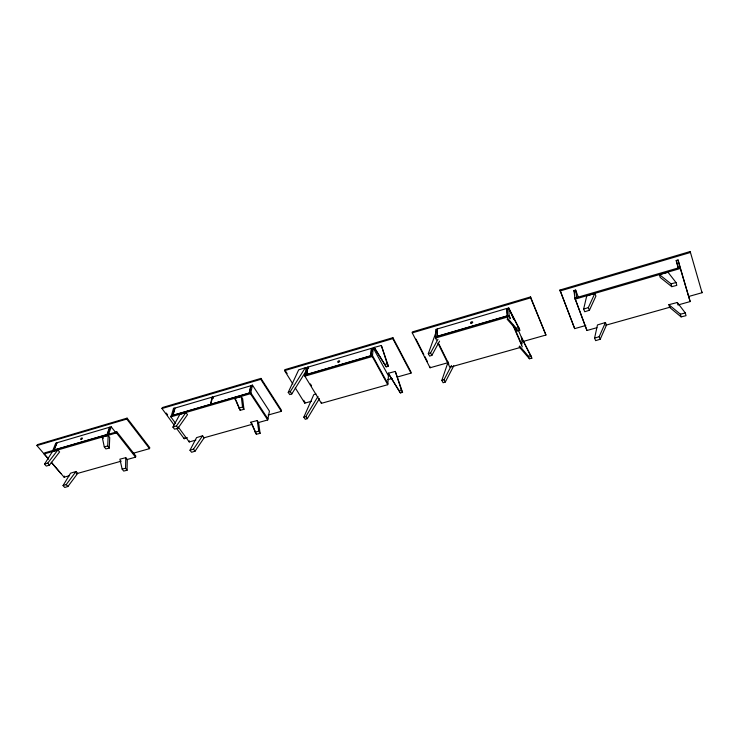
<?xml version="1.0" encoding="UTF-8"?>
<svg xmlns="http://www.w3.org/2000/svg" width="739" height="739" viewBox="0 0 739 739"><rect width="100%" height="100%" fill="white"/><g stroke="black" fill="none" stroke-linecap="round" stroke-linejoin="round"><path stroke-width="1.11" d="M127.062 470.263L127.274 459.658L125.787 457.681L119.894 459.178L122.147 469.099L123.662 471.085L127.062 470.263L125.547 468.277L125.787 457.681M436.407 340.088L435.437 337.012L509.106 315.488L510.464 318.62M447.714 362.775L430.061 367.763L430.089 366.803M109.28 448.065L109.723 437.553L108.18 435.493L102.213 437.072L104.282 446.864L105.853 448.924L109.28 448.065L107.718 446.005L108.18 435.493M397.721 376.899L410.995 373.149L411.05 372.188L392.889 337.677L284.746 369.703L284.57 370.645L292.884 384.031M430.061 367.763L412.26 332.873L412.316 331.922L530.547 296.902L545.945 335.026L522.769 341.575M410.995 373.149L392.825 338.619L392.889 337.677M387.836 383.615L372.382 355.441L305.041 375.116L304.874 376.169L321.391 403.328L387.753 384.696L388.428 375.818L373.213 347.893L371.708 348.337L370.969 356.069L372.484 355.625L373.213 347.893M387.753 384.696L372.28 356.503L372.382 355.441M307.858 367.154L306.602 374.867L305.152 375.292L306.417 367.579L371.329 348.392L370.618 355.764L306.759 374.433L307.951 367.061L308.643 368.207M371.772 351.681L371.976 349.575L371.329 348.392M321.391 403.328L321.539 402.256M311.405 401.277L304.764 403.152L304.921 402.201L303.729 400.289M268.109 415.05L281.356 411.318L281.531 410.367L260.978 378.396L162.266 407.577L161.98 408.519L174.09 424.99M257.772 422.736L267.721 419.955L269.43 411.133L252.452 385.121L251.066 385.527L249.385 393.222L250.78 392.815L252.452 385.121M281.356 411.318L260.784 379.338L260.978 378.396M267.721 419.955L250.438 393.702L250.669 392.64L171.162 415.826L170.857 416.879L175.614 423.382M250.798 385.767L249.191 393.111L210.735 404.325L212.61 397L250.798 385.767L251.519 386.876M594.581 338.12L597.472 324.938L605.453 322.518L606.479 325.058L600.225 339.238L595.643 340.651L594.581 338.12L599.172 336.698L605.453 322.518M583.634 309.096L586.72 295.988L594.84 293.429L595.911 296.08L589.408 310.26L584.743 311.738L583.634 309.096L588.309 307.609L594.84 293.429M212.25 397.102L210.375 404.436L172.963 415.346L175.097 408.03L212.25 397.102L212.998 398.182M195.863 440.093L189.23 441.95L189.507 440.887M187.494 437.784L184.177 438.717L184.436 437.774M132.918 453.33L149.518 448.647L149.805 447.705L127.099 418.135L37.338 444.656L36.95 445.589L48.211 458.725M126.748 459.621L135.542 457.155L135.874 456.102L116.827 431.835L44.589 452.896L44.164 453.94L48.589 459.104M36.95 445.589L126.775 419.068L127.099 418.135M44.164 453.94L116.466 432.888L116.827 431.835M453.783 365.787L445.321 382.017L443.104 382.737L441.83 380.4L448.13 361.898M111.21 426.819L108.55 434.449L107.294 434.809L109.963 427.188L111.21 426.819L116.097 433.026M110.36 428.26L109.566 427.244L107.007 434.532L54.067 449.968L56.949 442.716M439.576 341.141L431.89 355.348L429.636 356.106L428.306 353.667L436.509 330.878M51.545 462.549L64.09 477.182L64.478 476.128M56.958 442.772L53.938 450.365L52.728 450.716L55.758 443.123L109.566 427.244M319.414 398.607L307.304 418.662L305.281 419.327L303.821 417.156L313.789 394.626L315.969 393.952M306.149 370.95L291.794 393.924L289.743 394.608L288.228 392.354L298.676 369.86L305.29 367.736L306.26 369.241M189.988 450.245L196.556 437.627L202.588 435.77L204.14 437.802L195.05 451.187L191.577 452.277L189.988 450.245L193.47 449.155L202.588 435.77M441.83 380.4L444.047 379.68L451.474 365.482M172.926 427.105L179.789 414.477L185.895 412.538L187.503 414.653L178.081 428.075L174.57 429.202L172.926 427.105L176.445 425.96L185.895 412.538M428.306 353.667L430.56 352.919L437.968 339.275M63.046 485.597L70.528 473.2L76.006 471.51L77.678 473.403L67.914 486.484L64.755 487.472L63.046 485.597L66.214 484.599L76.006 471.51M303.821 417.156L305.854 416.491L318.001 396.427M44.525 464.157L52.312 451.76L57.845 449.986L59.582 451.945L49.485 465.071L46.289 466.106L44.525 464.157L47.721 463.122L57.845 449.986M288.228 392.354L290.279 391.661L305.29 367.736M284.57 370.645L392.825 338.619M412.26 332.873L530.62 297.854L530.547 296.902M585.759 325.502L574.683 328.624L559.931 290.03L690.189 251.528L702.05 292.718L688.757 296.459M161.98 408.519L260.784 379.338M560.042 290.981L690.457 252.47L690.189 251.528M513.67 319.35L508.755 307.951L507.111 308.44L507.527 316.172L509.189 315.682M575.653 290.067L576.697 297.799L574.96 298.307L573.935 290.575L575.653 290.067L578.48 297.558M680.074 267.657L678.226 268.202L676.213 260.488L678.042 259.952L690.161 301.567L677.949 304.995M304.874 376.169L372.28 356.503M435.41 338.074L509.162 316.551L508.755 307.951M596.936 327.691L586.951 330.49L574.887 298.094L680.009 267.435L690.161 301.567M170.857 416.879L250.438 393.702M575.025 299.156L680.286 268.497L678.042 259.952M387.763 379.707L392.187 378.46M450.947 366.95L520.127 347.524M203.594 437.922L252.248 424.288M605.823 325.206L670.181 307.165M64.09 477.182L69.586 475.639M76.182 473.791L121.251 461.164M374.211 347.422L381.352 345.492L388.446 366.285L386.211 366.821L374.211 347.422L386.211 366.821M659.419 274.622L668.038 272.303L676.046 282.547L676.804 285.374L671.788 286.667L660.195 277.421L659.419 274.622L671.021 283.841L671.788 286.667M234.725 398.312L241.274 396.575L242.669 398.801L243.962 409.332L240.184 410.284L234.725 398.312L236.129 400.529M388.271 373.269L395.3 371.431L402.57 392.4L400.362 392.908L388.271 373.269L400.362 392.908M668.878 304.69L677.34 302.5L685.312 312.966L686.032 315.682L681.109 316.892L669.617 307.369L668.878 304.69L680.388 314.195L681.109 316.892M671.021 283.841L676.046 282.547M250.807 422.209L257.274 420.556L258.613 422.699L260.091 433.34L256.359 434.246L250.807 422.209L252.156 424.343M238.771 408.057L242.558 407.097L243.962 409.332M104.282 446.864L107.718 446.005M680.388 314.195L685.312 312.966M507.517 318.232L516.358 328.264L518.796 327.663L519.813 330.278L517.383 330.86L507.065 319.137M255.001 432.103L258.733 431.197L260.091 433.34M384.991 364.392L387.236 363.856L388.446 366.285M122.147 469.099L125.547 468.277M519.609 346.009L528.459 356.281L530.861 355.727L531.831 358.221L529.438 358.775L519.111 346.776M399.199 390.571L401.406 390.063L402.57 392.4M47.721 463.122L49.485 465.071M66.214 484.599L67.914 486.484M51.213 462.226L60.967 473.607M116.466 432.888L135.542 457.155M193.47 449.155L195.05 451.187M176.445 425.96L178.081 428.075M126.775 419.068L149.518 448.647M102.213 437.072L103.257 438.439M176.778 428.648L184.177 438.717M178.339 427.096L189.23 441.95M166.293 413.073L167.633 414.902M212.61 397L213.349 398.081M290.279 391.661L291.794 393.924M305.854 416.491L307.304 418.662M250.669 392.64L267.924 418.884M285.938 371.615L287.12 373.528M295.267 387.855L304.764 403.152M310.417 383.957L311.59 385.887M430.56 352.919L431.89 355.348M444.047 379.68L445.321 382.017M518.796 327.663L509.365 309.447L519.813 330.278M530.861 355.727L521.318 337.178L531.831 358.221M415.974 339.109L423.817 354.498M424.86 356.549L427.475 361.676M438.92 344.051L448.869 364.17M437.894 343.108L449.848 367.255M513.642 325.945L521.799 344.79M509.162 316.551L510.076 318.648M512.792 324.929L522.325 346.905M518.141 329.714L521.716 338.009L522.094 343.598M252.581 425.341L256.359 434.246M236.535 401.508L240.184 410.284M588.309 307.609L589.408 310.26M599.172 336.698L600.225 339.238M530.62 297.854L545.945 335.026M528.459 356.281L529.438 358.775M516.358 328.264L517.383 330.86M559.931 290.03L574.683 328.624M574.887 298.094L586.951 330.49M573.935 290.575L574.748 292.709M395.3 371.431L401.406 390.063M381.352 345.492L387.236 363.856M676.213 260.488L678.494 268.118M701.782 291.757L702.05 292.718M677.34 302.5L677.82 304.292M257.274 420.556L258.733 431.197M241.274 396.575L242.558 407.097M507.416 311.867L507.702 317.142M437.312 329.003L437.118 336.744L435.53 337.206L435.733 329.465L437.312 329.003M437.47 328.901L437.285 336.282L507.148 315.858L506.751 308.477L437.47 328.901M173.526 408.334L171.282 415.992L172.603 415.614L174.829 407.946L173.526 408.334M81.281 439.4A1.016 0.499 -37.5 0 0 82.38 438.153A1.016 0.499 -37.5 0 0 80.957 438.569A1.016 0.499 -37.5 0 0 81.281 439.4M338.351 362.286A1.09 0.61 -30 0 0 339.672 361.066A1.09 0.61 -30 0 0 338.065 361.242A1.09 0.61 -30 0 0 338.351 362.286M471.094 323.285A1.145 0.665 -24.8 0 0 472.711 322.195A1.145 0.665 -24.8 0 0 471.085 322.065A1.145 0.665 -24.8 0 0 471.094 323.285"/></g></svg>
